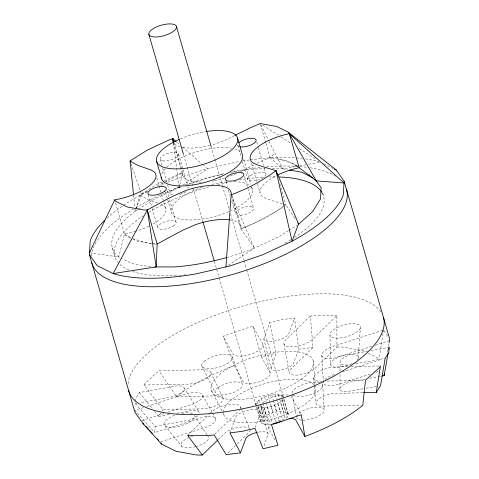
<?xml version="1.0" encoding="UTF-8"?>
<svg xmlns="http://www.w3.org/2000/svg" width="479" height="479" viewBox="0 0 479 479"><rect width="100%" height="100%" fill="white"/><g stroke="black" fill="none" stroke-linecap="round" stroke-linejoin="round"><path stroke-width="0.36" stroke-dasharray="2.4 1.8" d="M339.91 389.523L340.036 373.889M340.06 370.908L340.126 362.723M160.914 441.794L207.018 426.867A14.358 5.401 -16.1 0 0 215.843 418.903A14.358 5.401 -16.1 0 0 204.216 416.82L154.741 432.507L155.13 426.424L135.389 403.605L135.485 402.115M135.533 401.366L135.725 398.378L139.353 392.552L176.835 385.888A13.256 4.988 -16.1 0 1 184.277 389.589A13.256 4.988 -16.1 0 1 172.961 396.684L139.802 402.809M255.828 404.995L255.918 403.51C261.714 396.055 273.713 392.564 282.574 395.858L283.418 397.067M262.983 344.485L262.875 346.125A15.909 5.982 -16.1 0 1 249.302 354.64A15.909 5.982 -16.1 0 1 233.345 354.61L223.196 336.198L248.858 327.432L253.05 326.45L262.983 344.485L270.288 373.063L270.192 374.542A14.358 5.401 -16.1 0 1 257.942 382.23A14.358 5.401 -16.1 0 1 243.536 382.2L234.381 365.585L223.196 336.198M263.863 339.114L269.515 322.595L282.293 319.601L294.537 318.062L298.764 349.215L293.142 364.22A11.963 4.503 -16.1 0 1 280.772 369.956A11.963 4.503 -16.1 0 1 271.084 368.213L263.863 339.114A13.256 4.988 -16.1 0 0 274.599 341.042A13.256 4.988 -16.1 0 0 288.304 334.683L294.537 318.062M229.944 432.884L236.189 416.257A13.256 4.988 -16.1 0 1 249.894 409.904A13.256 4.988 -16.1 0 1 260.63 411.832L255.211 427.675M270.982 424.292C267.857 424.705 264.39 424.945 261.588 423.244L260.744 422.029L260.839 420.55C266.629 413.09 278.628 409.605 287.496 412.892L288.34 414.107L288.244 415.586L287.214 417.239L285.322 418.945L280.407 401.905L282.299 400.199L283.323 398.546M271.084 368.213L276.179 353.304L269.515 322.595M260.63 411.832L268.162 433.848L263.564 447.35M352.011 363.645A14.358 5.401 -16.1 0 1 342.281 366.86L338.809 367.297A14.358 5.401 -16.1 0 1 330.654 364.77L329.971 333.653A15.909 5.982 -16.1 0 1 347.562 324.199A15.909 5.982 -16.1 0 1 360.34 328.157L358.154 358.328M330.654 364.77L330.75 363.286A14.358 5.401 -16.1 0 1 348.389 354.484A14.358 5.401 -16.1 0 1 357.124 359.974M342.156 371.979L379.045 360.034L383.481 330.049M387.523 352.179L388.026 349.281M388.529 346.389L389.158 342.766M138.281 209.281L155.052 198.761L179.14 187.594L179.649 185.481M179.817 184.774L182.703 172.787L174.099 142.97M115.511 202.707L124.528 233.944L118.75 257.013L121.367 258.319M89.465 252.738L118.75 257.013A108.625 40.865 -16.1 0 1 135.174 211.227L135.593 209.814M135.802 209.107L139.958 194.977L157.477 183.996L163.441 181.23M137.659 209.67L135.174 211.227L135.701 209.838M135.964 209.143L141.467 194.552L140.281 191.049M144.035 385.05L145.227 383.14L159.016 370.698L205.21 369.728A15.909 5.982 -16.1 0 1 209.58 375.991A15.909 5.982 -16.1 0 1 193.133 383.619L189.283 384.098L144.035 385.05L162.932 409.671L203.773 408.815L207.245 408.383A14.358 5.401 -16.1 0 0 222.088 401.498A14.358 5.401 -16.1 0 0 218.149 395.846L176.458 396.72L159.016 370.698M154.561 411.329L158.711 416.449L161.399 412.138M161.782 411.521L162.932 409.671M187.636 435.327L209.353 414.227M209.886 413.712L213.317 410.425A15.909 5.982 -16.1 0 1 231.519 404.21A15.909 5.982 -16.1 0 1 240.446 408.653M310.338 316.074L285.185 340.461L284.047 342.293A15.909 5.982 -16.1 0 0 292.974 346.73A15.909 5.982 -16.1 0 0 311.17 340.515L336.857 315.619L336.959 347.012L313.781 369.483A14.358 5.401 -16.1 0 1 297.357 375.093A14.358 5.401 -16.1 0 1 289.298 371.087L290.328 369.435L313.026 347.425L310.338 316.074L314.356 315.571L336.857 315.619M214.694 434.345L239.386 410.353M218.334 439.459L225.465 432.579A14.358 5.401 -16.1 0 1 249.2 428.28M227.806 453.092L236.812 444.344M237.339 443.829L248.99 432.513L249.948 430.974A14.358 5.401 -16.1 0 0 250.044 429.495M284.789 205.701L285.867 204.725L279.514 182.721M176.458 396.72C193.606 382.978 213.85 373.231 234.381 365.585M257.097 163.411L259.762 162.094A157.561 59.276 -16.1 0 1 270.042 157.615L275.012 153.178M284.652 205.551L274.952 212.161L255.588 222.573L240.967 228.86A37.685 14.178 -16.1 0 0 229.567 219.831M173.44 143.155L179.14 187.594L180.373 186.78M182.846 185.151L207.557 168.842L203.641 165.441M228.423 265.252L254.373 248.128L278.455 236.967L288.394 230.734M283.089 207.06L266.198 217.652L244.979 227.489L240.967 228.86L231.746 196.911M289.017 230.339L297.088 225.28M257.247 406.491C264.941 409.258 273.748 406.036 280.407 401.905M147.197 191.223L139.958 194.977A157.561 59.276 -16.1 0 0 148.963 199.923L157.759 202.97M157.058 186.103L163.632 182.691M164.291 182.349L182.703 172.787A37.685 14.178 -16.1 0 0 195.582 181.984L201.258 182.176M234.59 135.587L224.651 140.431L218.161 142.958A37.685 14.178 -16.1 0 1 212.029 144.868M240.422 171.644L254.427 164.728M236.464 173.554L227.998 177.032M164.105 180.918L178.697 174.158L182.703 172.787M147.478 191.768L141.467 194.552A132.551 49.87 -16.1 0 0 123.402 205.389M160.836 185.577L164.842 183.714M167.512 182.481L170.853 180.93L203.371 169.823L236.8 161.992A132.551 49.87 -16.1 0 1 239.781 161.465M179.14 187.594L181.152 186.906M188.193 184.505L205.784 178.493A108.625 40.865 -16.1 0 1 223.861 173.931M143.425 407.605L134.958 410.347L154.741 432.507M146.957 406.467L185.768 393.906L189.78 392.966A15.909 5.982 -16.1 0 1 202.659 395.277L212.281 412.521M382.775 330.282L331.612 346.844A15.909 5.982 -16.1 0 0 321.834 355.663L323.403 383.152M334.354 374.5L332.228 375.189A14.358 5.401 -16.1 0 0 324.522 380.021M141.718 420.664L163.728 413.551M167.991 412.174L192.881 404.102A15.909 5.982 -16.1 0 0 202.659 395.277M371.8 346.329L334.713 357.981A15.909 5.982 -16.1 0 1 321.834 355.663M375.344 345.179L389.535 340.593M370.321 374.135L335.025 385.242A14.358 5.401 -16.1 0 1 323.493 381.673M375.991 372.303L378.123 371.614M253.05 326.45L261.324 356.789L276.179 353.304M355.556 363.741L385.14 358.382M135.389 403.605L136.862 403.342M158.711 416.449L170.314 414.347M176.841 413.167L192.54 410.431A11.963 4.503 -16.1 0 1 199.336 412.539L184.367 388.224M155.13 426.424L189.043 420.173A11.963 4.503 -16.1 0 0 197.947 415.622M363.13 388.756L346.706 391.624A11.963 4.503 -16.1 0 1 339.994 388.289A11.963 4.503 -16.1 0 1 350.203 381.883L364.986 379.063M366.034 388.235L377.638 386.134M367.98 351.125L351.526 354.256A13.256 4.988 -16.1 0 0 340.216 361.352A13.256 4.988 -16.1 0 0 347.658 365.052L349.784 364.782M370.896 350.598L389.104 347.335M369.405 378.272L377.494 376.823M378.23 376.692L381.17 376.159M272.341 168.38A108.625 40.865 -16.1 0 1 282.82 168.824L299.028 165.944M299.764 165.818L305.656 164.77M308.602 164.249L319.655 162.285M298.764 349.215L313.026 347.425M181.739 413.335L185.589 412.85A15.909 5.982 -16.1 0 1 193.69 414.305M347.604 366.645L332.671 367.112A15.909 5.982 -16.1 0 0 315.511 374.321A15.909 5.982 -16.1 0 0 318.278 381.098L322.026 381.188M351.335 366.567L380.428 365.938M327.181 381.08L364.735 380.266M362.848 392.714L333.186 393.487A14.358 5.401 -16.1 0 0 317.697 399.995A14.358 5.401 -16.1 0 0 320.194 406.108L361.31 405.378M153.627 244.033L156.441 244.039M336.959 347.012L342.383 347.018L363.16 350.754L365.776 352.053M151.232 243.29L145.317 242.542L132.653 238.62M151.969 243.386L156.405 243.943M265.947 143.419L270.042 157.615L286.664 160.603L297.609 166.039M270.042 157.615L282.82 168.824L287.538 169.668M172.566 194.899L171.739 194.749A9.568 3.598 -16.1 0 1 171.183 190.852A9.568 3.598 -16.1 0 1 180.068 186.81M151.55 243.661L137.006 241.045L131.887 238.5M150.687 266.905L131.827 263.516L122.019 258.642M319.858 382.775L317.092 382.278A15.909 5.982 -16.1 0 0 300.088 385.811A15.909 5.982 -16.1 0 0 292.13 393.846M282.329 203.671L271.719 200.509A157.561 59.276 -16.1 0 0 266.899 198.857L263.396 197.324L261.073 195.276A37.685 14.178 -16.1 0 1 264.57 183.649L268.491 180.403A37.685 14.178 -16.1 0 1 275.868 175.913M283.035 203.886L285.867 204.725L295.86 219.945M278.353 159.112L292.424 163.465L297.315 166.548M323.714 163.806L333.025 168.434M186.702 186.702L187.852 187.277A9.568 3.598 -16.1 0 1 188.421 188.085L188.007 186.666M368.393 353.352L377.56 357.909L379.045 360.034M293.07 395.193L294.986 396.139A15.909 5.982 -16.1 0 0 312.931 393.888L319.367 390.427L321.463 388.535A15.909 5.982 -16.1 0 0 321.768 383.721M124.528 233.944L131.246 238.183L125.486 235.321L124.528 233.944A36.063 13.568 -16.1 0 0 135.03 231.525M161.142 204.144L164.063 206.012A36.063 13.568 -16.1 0 1 152.609 224.292M262.72 125.151L278.389 135.204M280.898 136.814L290.298 142.85M299.076 148.478L315.374 158.938M295.303 164.896L297.501 166.5M308.841 174.29L310.614 175.613M176.787 142.113L179.583 144.544M182.379 146.975L203.084 164.956M164.986 425.771L181.84 446.428M139.353 392.552L152.723 409.054M383.895 330.642L388.002 336.527M240.967 228.86L254.373 248.128A108.625 40.865 -16.1 0 1 227.723 257.229M206.994 434.818L194.624 415.646L194.516 417.287A15.909 5.982 -16.1 0 1 178.487 426.43A15.909 5.982 -16.1 0 1 163.98 424.083A15.909 5.982 -16.1 0 1 177.068 414.467M207.395 435.435L208.593 437.291L208.497 438.77A14.358 5.401 -16.1 0 1 196.246 446.458M212.64 413.155L215.843 418.903M291.148 396.337L300.596 413.473M261.324 356.789L270.288 373.063M261.462 405.39A15.909 5.982 -16.1 0 0 261.51 406.461L270.731 423.202M261.51 406.461L268.959 428.998L275.413 440.716M211.287 390.11L223.633 414.239M201.785 365.878L215.053 392.373M260.869 124.857L268.761 140.664M269.09 141.323L282.82 168.824M210.826 372.518L223.214 398.366M231.135 194.785L254.373 248.128M240.554 407.006L241.129 408.371M241.416 409.054L249.757 428.813M232.357 357.094L242.649 384.445M131.072 163.704L140.048 190.349M322.589 192.845L323.612 196.396M260.414 124.247L265.743 142.706M256.708 142.101L258.145 147.071M258.349 147.783L263.474 165.53M264.294 168.368L265.929 174.051M251.403 162.974L257.349 183.565M257.552 184.271L260.013 192.792M243.703 159.381L250.876 184.229M251.697 187.067L252.307 189.199M237.698 145.257L241.386 158.034M242.41 161.585L247.535 179.332M244.428 176.332L253.648 208.281M232.034 195.588L240.841 226.112M226.034 181.619L227.465 186.588M228.495 190.133L229.926 195.103M231.77 201.497L235.255 213.562M211.071 146.412L214.598 158.621M214.802 159.339L219.574 175.859M219.777 176.577L222.268 185.199M222.472 185.918L229.315 209.616M230.561 213.927L243.829 259.887M244.033 260.606L246.523 269.228M246.727 269.946L288.34 414.107M282.574 395.858L288.244 415.586M280.85 394.995L285.765 412.036M282.299 400.199L287.214 417.239M278.353 394.546L279.377 398.097M279.586 398.809L283.275 411.587M275.263 394.54L276.497 398.803M276.7 399.51L280.185 411.581M277.778 403.552L282.694 420.592M271.791 394.977L273.228 399.947M273.431 400.66L276.712 412.018M274.593 405.03L279.101 420.646M268.174 395.828L273.09 412.868M271.072 406.234L275.581 421.849M264.653 397.031L266.084 402.001M266.288 402.707L269.569 414.066M267.45 407.078L272.162 423.412M261.468 398.504L262.696 402.767M262.905 403.474L266.384 415.544M263.977 407.515L268.899 424.556M258.84 400.151L259.863 403.701M260.073 404.414L263.761 417.191M260.893 407.509L265.809 424.55M256.948 401.863L257.564 403.989M258.385 406.833L261.869 418.897M258.397 407.06L263.318 424.101M255.918 403.51L261.588 423.244M183.685 155.058L193.013 187.379M193.223 188.097L202.964 221.849M214.364 261.354L218.927 277.155M219.131 277.868L260.744 422.029M178.583 154.01L182.888 168.919M183.092 169.626L187.804 185.954M173.404 142.88L182.828 175.536M160.184 159.291L161.824 164.974M162.644 167.812L166.74 182.008M167.56 184.852L170.021 193.366M166.92 190.367L168.764 196.755M169.578 199.599L176.14 222.316M162.555 181.918L163.578 185.469M165.423 191.857L171.362 212.448M156.831 177.943L161.333 193.564M161.543 194.27L165.638 208.473M148.316 194.941L152.005 207.724M152.208 208.431L157.741 227.603M112.355 247.847L114.81 256.367M292.268 394.57L296.19 415.455M283.939 343.934L289.202 372.566M133.563 195.181L134.737 206.85M135.03 209.772L135.174 211.227M313.583 377.901L315.96 403.222M313.206 360.837A53.019 19.944 -16.1 0 1 241.404 399.432A53.019 19.944 -16.1 0 1 232.129 366.148A53.019 19.944 -16.1 0 1 313.206 360.837L315.29 384.176M322.708 385.068L324.193 409.689M128.073 383.817A132.551 49.87 -16.1 0 1 243.595 305.883A132.551 49.87 -16.1 0 1 380.865 311.925M91.184 256.026A132.551 49.87 -16.1 0 1 135.198 208.006M135.85 207.617A132.551 49.87 -16.1 0 1 180.152 186.804M185.056 185.014A132.551 49.87 -16.1 0 1 224.771 173.47M232.788 171.745A132.551 49.87 -16.1 0 1 260.708 167.405M266.438 166.854A132.551 49.87 -16.1 0 1 297.83 166.393M299.83 166.542A132.551 49.87 -16.1 0 1 306.913 167.297M309.931 167.734A132.551 49.87 -16.1 0 1 335.563 176.302M239.416 146.634A9.568 3.598 -16.1 0 1 237.764 144.269M230.339 172.608A108.625 40.865 -16.1 0 1 265.611 168.47M148.969 226.196A36.063 13.568 -16.1 0 1 135.683 231.327M224.615 178.14A37.685 14.178 -16.1 0 1 214.287 180.721M213.61 180.846A37.685 14.178 -16.1 0 1 212.245 181.086M250.954 186.726A42.11 15.843 -16.1 0 1 231.255 210.479M228.513 211.694A42.11 15.843 -16.1 0 1 173.38 215.604A42.11 15.843 -16.1 0 1 201.988 187.331M211.832 184.433A42.11 15.843 -16.1 0 1 227.699 181.846M234.147 181.649A42.11 15.843 -16.1 0 1 249.828 185.648M209.97 145.412A37.685 14.178 -16.1 0 1 191.42 148.095L185.744 147.909A37.685 14.178 -16.1 0 1 181.541 147.263M180.2 146.921A37.685 14.178 -16.1 0 1 173.548 142.694M161.806 174.027A42.11 15.843 -16.1 0 1 166.231 167.686M166.758 167.183A42.11 15.843 -16.1 0 1 231.519 148.233M234.926 149.047A42.11 15.843 -16.1 0 1 239.991 151.568M106.991 218.143A132.551 49.87 -16.1 0 1 122.816 205.79M242.763 160.968A132.551 49.87 -16.1 0 1 249.451 159.962M250.194 159.866A132.551 49.87 -16.1 0 1 302.135 158.489M305.219 158.878A132.551 49.87 -16.1 0 1 319.158 161.782M322.265 193.091A108.625 40.865 -16.1 0 1 294.537 237.386M290.843 239.751A108.625 40.865 -16.1 0 1 284.31 243.613M185.738 274.659A108.625 40.865 -16.1 0 1 184.289 274.814M181.421 275.09A108.625 40.865 -16.1 0 1 177.2 275.425M176.512 275.467A108.625 40.865 -16.1 0 1 132.713 271.521M129.007 270.102A108.625 40.865 -16.1 0 1 119.385 263.905M118.834 263.336A108.625 40.865 -16.1 0 1 143.287 215.772M148.855 212.227A108.625 40.865 -16.1 0 1 211.101 186.211M217.604 184.493A108.625 40.865 -16.1 0 1 228.495 181.99M239.374 179.948A108.625 40.865 -16.1 0 1 265.007 177.116M268.827 176.967A108.625 40.865 -16.1 0 1 276.982 176.931M185.876 191.684A9.568 3.598 -16.1 0 1 177.775 194.761M180.403 138.838A42.11 15.843 -16.1 0 1 205.683 131.581M360.34 328.157A15.909 5.982 -16.1 0 1 342.748 337.611L338.904 338.09A15.909 5.982 -16.1 0 1 329.869 335.294M302.836 420.191A14.358 5.401 -16.1 0 0 315.362 417.652L321.175 414.527L323.068 412.82A14.358 5.401 -16.1 0 0 321.619 407.617L319.122 407.168A14.358 5.401 -16.1 0 0 296.693 416.131M301.662 420.131A14.358 5.401 -16.1 0 1 299.171 419.688L297.441 418.826A14.358 5.401 -16.1 0 1 296.597 417.616M314.38 385.379A47.852 18.004 -16.1 0 1 276.179 417.862A47.852 18.004 -16.1 0 1 223.4 412.91M223.382 412.215A47.852 18.004 -16.1 0 1 263.067 384.194A47.852 18.004 -16.1 0 1 313.913 384.823M268.959 428.998A14.358 5.401 -16.1 0 1 271.425 424.58M274.599 422.508A14.358 5.401 -16.1 0 1 286.346 418.76M258.474 432.106A11.963 4.503 -16.1 0 1 268.162 433.848M195.522 446.656A14.358 5.401 -16.1 0 1 181.302 445.859A14.358 5.401 -16.1 0 1 189.157 437.525M190.504 436.986A14.358 5.401 -16.1 0 1 193.342 436.052M262.755 402.989A15.909 5.982 -16.1 0 1 288.615 395.217M205.126 360.513L203.03 362.405A15.909 5.982 -16.1 0 0 204.635 368.171L207.395 368.668A15.909 5.982 -16.1 0 0 226.106 364.285A15.909 5.982 -16.1 0 0 231.423 355.753L229.507 354.801A15.909 5.982 -16.1 0 0 211.562 357.053L205.126 360.513M218.071 387.529L216.179 389.235A14.358 5.401 -16.1 0 0 217.628 394.439L220.118 394.888A14.358 5.401 -16.1 0 0 237.003 390.93A14.358 5.401 -16.1 0 0 241.805 383.236L240.075 382.374A14.358 5.401 -16.1 0 0 223.879 384.409L218.071 387.529M251.295 175.009L249.547 176.104A9.568 3.598 -16.1 0 0 249.248 180.715A9.568 3.598 -16.1 0 0 260.049 179.356L262.169 178.374A9.568 3.598 -16.1 0 0 264.216 172.668A9.568 3.598 -16.1 0 0 251.295 175.009M174.128 225.543L172.374 226.639A9.568 3.598 -16.1 0 1 159.459 228.98A9.568 3.598 -16.1 0 1 161.501 223.274L163.626 222.292A9.568 3.598 -16.1 0 1 174.422 220.939A9.568 3.598 -16.1 0 1 174.128 225.543M163.561 160.968L161.902 160.675A9.568 3.598 -16.1 0 1 163.95 154.968A9.568 3.598 -16.1 0 1 176.865 152.627L178.02 153.202A9.568 3.598 -16.1 0 1 174.817 158.333A9.568 3.598 -16.1 0 1 163.561 160.968M251.936 206.898L250.272 206.599A9.568 3.598 -16.1 0 0 239.015 209.239A9.568 3.598 -16.1 0 0 235.818 214.37L236.967 214.945A9.568 3.598 -16.1 0 0 249.888 212.604A9.568 3.598 -16.1 0 0 251.936 206.898"/><path stroke-width="0.72" d="M104.368 220.627A132.551 49.87 -16.1 0 0 90.232 240.775L89.357 254.451L97.165 265.641L113.116 273.569L156.208 266.917L157.142 244.039L147.304 209.964L143.79 209.958L127.175 206.97L115.655 201.246L114.691 199.863A36.063 13.568 -16.1 0 0 154.232 171.931L151.304 170.069L139.126 165.842A157.561 59.276 -16.1 0 1 130.126 160.902L147.64 149.915L168.859 140.084L172.865 138.712L176.224 141.628M235.255 135.258L249.924 128.013A157.561 59.276 -16.1 0 1 260.211 123.54L276.826 126.522L288.346 132.252L336.348 170.087L344.15 181.272L343.275 194.953A132.551 49.87 -16.1 0 1 292.046 241.171L262.654 254.798L230.142 265.905L196.707 273.737A132.551 49.87 -16.1 0 1 113.116 273.569L147.304 209.964L166.375 199.593A157.561 59.276 -16.1 0 0 173.41 195.929L185.84 190.534A37.685 14.178 -16.1 0 1 212.58 185.397L218.256 185.589A37.685 14.178 -16.1 0 1 231.135 194.785C247.206 189.007 262.306 180.811 276.03 170.65L298.662 224.202L297.86 222.986M381.907 376.027L384.116 375.632L384.242 373.608M225.95 266.887L231.135 194.785M363.591 392.696L376.29 392.427L380.428 365.938L379.266 367.806L365.471 380.254L362.783 405.342C345.634 419.083 325.391 428.831 304.866 436.477L295.705 419.861A14.358 5.401 -16.1 0 0 289.053 418.514M389.158 342.766L389.643 338.881L344.15 181.272M384.116 375.632L388.08 353.137M388.72 349.508L389.104 347.335L388.768 352.562L385.14 358.382L380.536 385.607L376.29 392.427M217.801 439.973L202.282 455.05L187.636 435.327L210.137 435.369L214.155 434.866L226.22 454.637L240.47 452.847L246.104 437.842A11.963 4.503 -16.1 0 1 257.271 432.351M89.465 252.738L114.691 199.863M157.142 244.039L176.206 233.674A157.561 59.276 -16.1 0 0 183.247 230.01L195.677 224.615A37.685 14.178 -16.1 0 1 222.418 219.478L228.094 219.663A37.685 14.178 -16.1 0 1 229.567 219.831M281.424 421.185L273.096 423.951M154.831 266.911L174.051 266.953A108.625 40.865 -16.1 0 0 227.01 257.433M202.282 455.05L196.863 455.038L176.086 451.308L161.686 444.153L142.652 423.25M277.257 174.907L276.03 170.65L261.887 166.435A157.561 59.276 -16.1 0 0 257.067 164.776L253.559 163.243L251.236 161.201A37.685 14.178 -16.1 0 1 254.738 149.568L258.654 146.323A37.685 14.178 -16.1 0 1 289.31 133.629L299.147 167.71L316.272 180.876L344.042 182.99L289.31 133.629L288.346 132.252M289.555 170.033L301.686 172.212L312.799 177.733M334.354 169.093L336.348 170.087M143.963 424.143L141.012 420.891L134.85 412.06L89.357 254.451M145.927 426.31L148.885 429.561M149.867 430.645L152.328 433.351M157.25 438.77L158.729 440.399M315.14 179.254L321.158 187.876L320.439 199.09L312.655 211.58L298.333 224.495L292.046 241.171L276.03 170.65M160.944 443.087L161.686 444.153M289.31 133.629L316.272 180.876M240.47 452.847L229.944 432.884L242.2 431.345L254.972 428.352L263.055 448.757L277.922 445.272L271.443 424.496L275.629 423.514L301.297 414.748L304.866 436.477M130.599 162.303L130.126 160.902L133.491 194.45M237.554 138.084L242.476 155.124A42.11 15.843 -16.1 0 1 204.485 182.499A42.11 15.843 -16.1 0 1 161.309 177.002M176.452 26.477A14.358 5.401 -16.1 0 1 157.016 36.925A14.358 5.401 -16.1 0 1 154.501 27.914A14.358 5.401 -16.1 0 1 176.452 26.477L211.071 146.412M148.861 34.398L183.475 154.34M202.964 221.849L214.161 260.636M173.248 141.676L172.865 138.712L173.895 142.263M156.609 161.333L161.525 178.374M147.304 209.964L156.208 266.917M383.493 317.583A132.551 49.87 -16.1 0 1 269.485 402.21A132.551 49.87 -16.1 0 1 128.701 390.762M346.61 189.792A132.551 49.87 -16.1 0 1 232.596 274.425A132.551 49.87 -16.1 0 1 91.818 262.971M173.548 142.694A37.685 14.178 -16.1 0 1 172.865 138.712M239.913 146.766A9.568 3.598 -16.1 0 0 250.212 145.281L252.331 144.299A9.568 3.598 -16.1 0 0 254.379 138.593A9.568 3.598 -16.1 0 0 241.464 140.928L239.71 142.029A9.568 3.598 -16.1 0 0 238.805 142.79M277.814 174.937A37.685 14.178 -16.1 0 1 299.147 167.71M279.125 176.991A108.625 40.865 -16.1 0 1 321.9 192.45M206.425 131.468A42.11 15.843 -16.1 0 1 232.303 149.298A42.11 15.843 -16.1 0 1 167.387 168.189A42.11 15.843 -16.1 0 1 179.026 139.443M164.291 191.462L162.537 192.564A9.568 3.598 -16.1 0 1 149.622 194.905A9.568 3.598 -16.1 0 1 151.669 189.199L153.789 188.211A9.568 3.598 -16.1 0 1 164.584 186.858A9.568 3.598 -16.1 0 1 164.291 191.462M242.099 172.823L240.44 172.524A9.568 3.598 -16.1 0 0 229.184 175.164A9.568 3.598 -16.1 0 0 225.98 180.296L227.136 180.864A9.568 3.598 -16.1 0 0 240.051 178.529A9.568 3.598 -16.1 0 0 242.099 172.823"/></g></svg>
